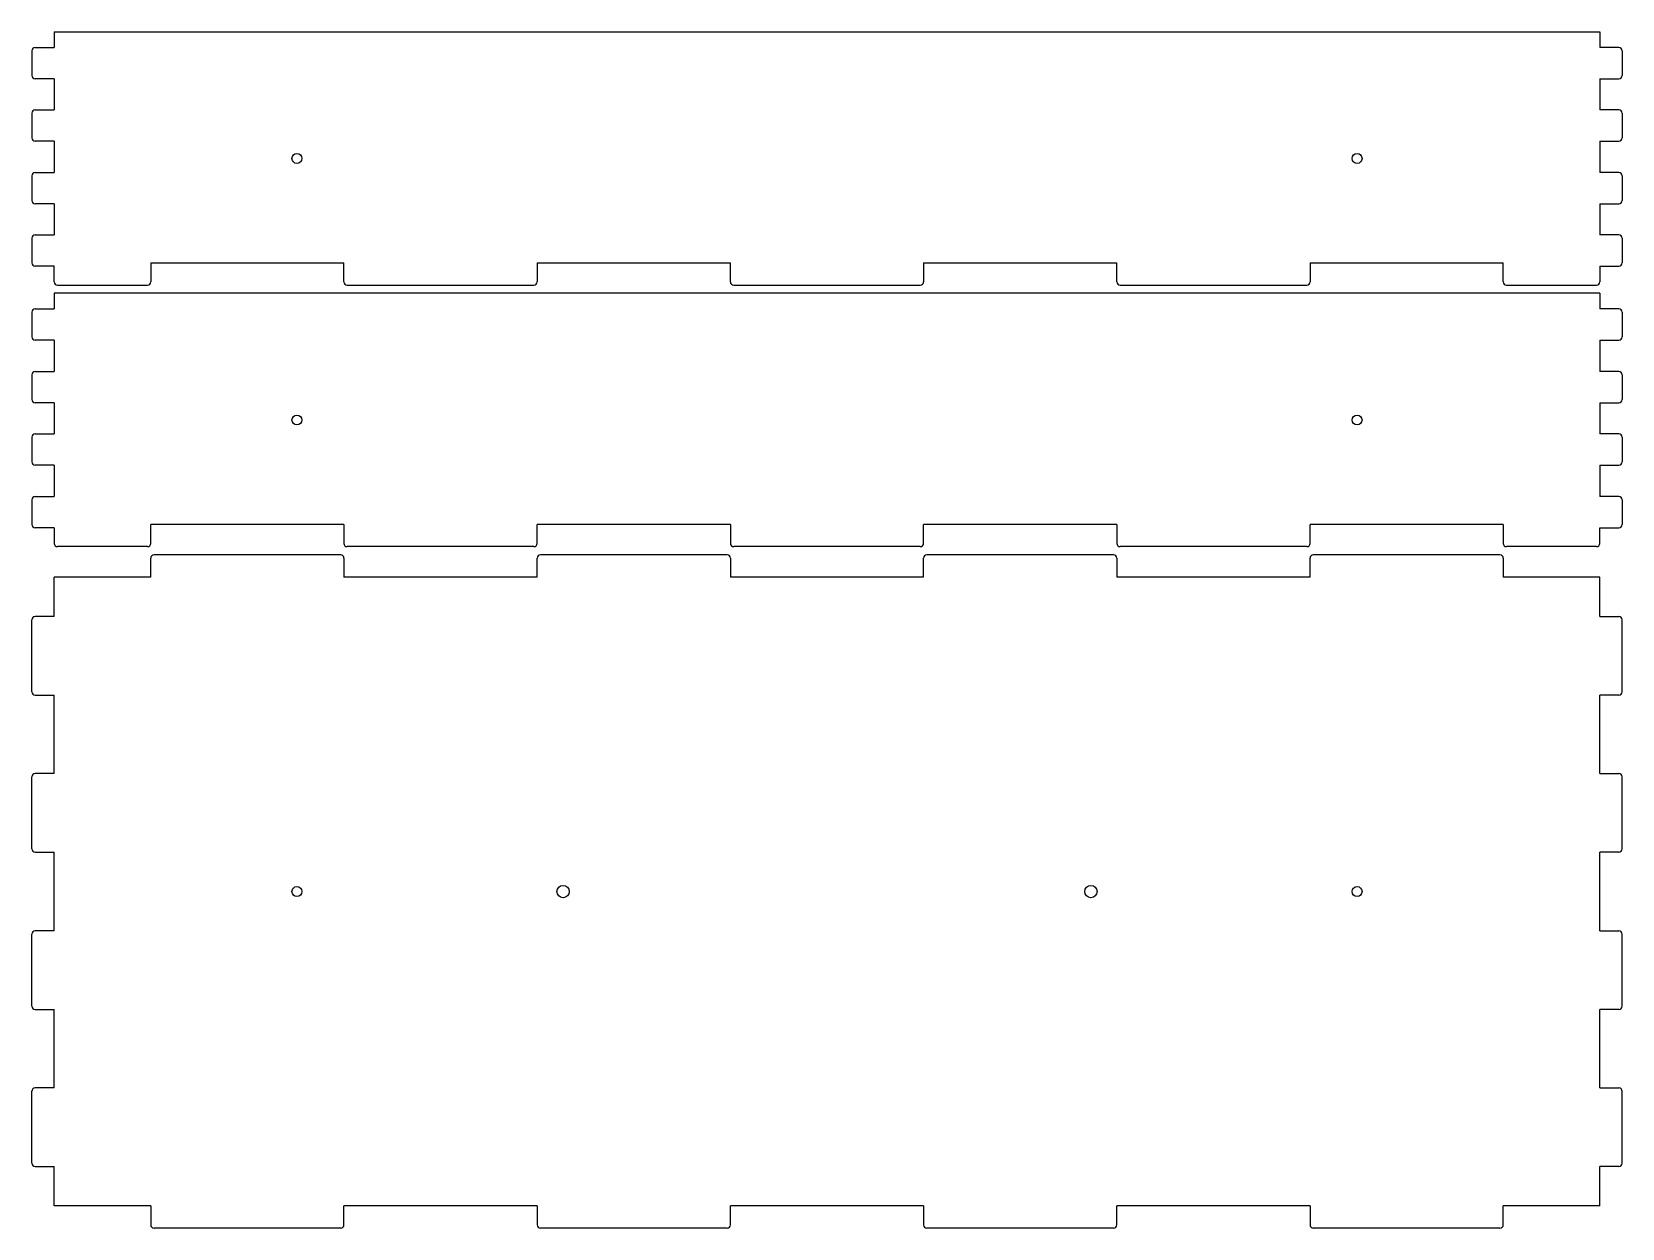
# Model space of a CAD drawing. Header units: millimetres. Extents: x 0 to 969, y 0 to 729.
import ezdxf

# ---------------------------------------------------------------- set-up
doc = ezdxf.new("R2010")
doc.units = ezdxf.units.MM
doc.layers.add('SheetCutProfiles', color=7, linetype='CONTINUOUS')

msp = doc.modelspace()

# ---------------------------------------------------------------- linework, layer by layer
at = {"layer": 'SheetCutProfiles'}
for p, q in [((13.6, 729.2), (955.6, 729.2)), ((13.6, 729.2), (13.6, 719.675)), ((955.6, 729.2), (955.6, 719.675)), ((0, 717.675), (0, 702.625)), ((2, 719.675), (13.6, 719.675)), ((967.2, 719.675), (955.6, 719.675)), ((969.2, 717.675), (969.2, 702.625)), ((13.6, 700.625), (2, 700.625)), ((13.6, 700.625), (13.6, 681.575)), ((955.6, 700.625), (955.6, 681.575)), ((955.6, 700.625), (967.2, 700.625)), ((0, 679.575), (0, 664.525)), ((2, 681.575), (13.6, 681.575)), ((967.2, 681.575), (955.6, 681.575)), ((969.2, 679.575), (969.2, 664.525)), ((13.6, 662.525), (2, 662.525)), ((13.6, 662.525), (13.6, 643.475)), ((955.6, 662.525), (955.6, 643.475)), ((955.6, 662.525), (967.2, 662.525)), ((0, 641.475), (0, 626.425)), ((2, 643.475), (13.6, 643.475)), ((967.2, 643.475), (955.6, 643.475)), ((969.2, 641.475), (969.2, 626.425)), ((13.6, 624.425), (2, 624.425)), ((13.6, 624.425), (13.6, 605.375)), ((955.6, 624.425), (955.6, 605.375)), ((955.6, 624.425), (967.2, 624.425)), ((0, 603.375), (0, 588.325)), ((2, 605.375), (13.6, 605.375)), ((967.2, 605.375), (955.6, 605.375)), ((969.2, 603.375), (969.2, 588.325)), ((13.6, 586.325), (2, 586.325)), ((13.6, 576.8), (13.6, 586.325)), ((72.475, 588.4), (72.475, 576.8)), ((72.475, 588.4), (190.225, 588.4)), ((190.225, 576.8), (190.225, 588.4)), ((307.975, 588.4), (307.975, 576.8)), ((307.975, 588.4), (425.725, 588.4)), ((425.725, 576.8), (425.725, 588.4)), ((543.475, 588.4), (543.475, 576.8)), ((543.475, 588.4), (661.225, 588.4)), ((661.225, 576.8), (661.225, 588.4)), ((778.975, 588.4), (778.975, 576.8)), ((778.975, 588.4), (896.725, 588.4)), ((896.725, 576.8), (896.725, 588.4)), ((955.6, 586.325), (955.6, 576.8)), ((955.6, 586.325), (967.2, 586.325)), ((15.6, 574.8), (70.475, 574.8)), ((192.225, 574.8), (305.975, 574.8)), ((427.725, 574.8), (541.475, 574.8)), ((663.225, 574.8), (776.975, 574.8)), ((898.725, 574.8), (953.6, 574.8)), ((13.6, 569.8), (13.6, 560.275)), ((955.6, 569.8), (13.6, 569.8)), ((955.6, 569.8), (955.6, 560.275)), ((0, 558.275), (0, 543.225)), ((2, 560.275), (13.6, 560.275)), ((967.2, 560.275), (955.6, 560.275)), ((969.2, 558.275), (969.2, 543.225)), ((13.6, 541.225), (2, 541.225)), ((13.6, 541.225), (13.6, 522.175)), ((955.6, 541.225), (967.2, 541.225)), ((955.6, 541.225), (955.6, 522.175)), ((0, 520.175), (0, 505.125)), ((2, 522.175), (13.6, 522.175)), ((967.2, 522.175), (955.6, 522.175)), ((969.2, 520.175), (969.2, 505.125)), ((13.6, 503.125), (2, 503.125)), ((13.6, 503.125), (13.6, 484.075)), ((955.6, 503.125), (967.2, 503.125)), ((955.6, 503.125), (955.6, 484.075)), ((0, 482.075), (0, 467.025)), ((2, 484.075), (13.6, 484.075)), ((967.2, 484.075), (955.6, 484.075)), ((969.2, 482.075), (969.2, 467.025)), ((13.6, 465.025), (2, 465.025)), ((13.6, 465.025), (13.6, 445.975)), ((955.6, 465.025), (967.2, 465.025)), ((955.6, 465.025), (955.6, 445.975)), ((2, 445.975), (13.6, 445.975)), ((967.2, 445.975), (955.6, 445.975)), ((0, 443.975), (0, 428.925)), ((969.2, 443.975), (969.2, 428.925)), ((13.6, 426.925), (2, 426.925)), ((13.6, 426.925), (13.6, 417.4)), ((190.225, 429), (72.475, 429)), ((72.475, 417.4), (72.475, 429)), ((190.225, 429), (190.225, 417.4)), ((425.725, 429), (307.975, 429)), ((307.975, 417.4), (307.975, 429)), ((425.725, 429), (425.725, 417.4)), ((661.225, 429), (543.475, 429)), ((543.475, 417.4), (543.475, 429)), ((661.225, 429), (661.225, 417.4)), ((896.725, 429), (778.975, 429)), ((778.975, 417.4), (778.975, 429)), ((896.725, 429), (896.725, 417.4)), ((955.6, 426.925), (967.2, 426.925)), ((955.6, 417.4), (955.6, 426.925)), ((70.475, 415.4), (15.6, 415.4)), ((72.475, 396.8), (72.475, 408.4)), ((188.225, 410.4), (74.475, 410.4)), ((190.225, 408.4), (190.225, 396.8)), ((305.975, 415.4), (192.225, 415.4)), ((307.975, 396.8), (307.975, 408.4)), ((423.725, 410.4), (309.975, 410.4)), ((425.725, 408.4), (425.725, 396.8)), ((541.475, 415.4), (427.725, 415.4)), ((543.475, 396.8), (543.475, 408.4)), ((659.225, 410.4), (545.475, 410.4)), ((661.225, 408.4), (661.225, 396.8)), ((776.975, 415.4), (663.225, 415.4)), ((778.975, 396.8), (778.975, 408.4)), ((894.725, 410.4), (780.975, 410.4)), ((896.725, 408.4), (896.725, 396.8)), ((953.6, 415.4), (898.725, 415.4)), ((13.6, 372.85), (13.6, 396.8)), ((72.475, 396.8), (13.6, 396.8)), ((307.975, 396.8), (190.225, 396.8)), ((543.475, 396.8), (425.725, 396.8)), ((778.975, 396.8), (661.225, 396.8)), ((955.6, 396.8), (896.725, 396.8)), ((955.6, 372.85), (955.6, 396.8)), ((0, 326.95), (0, 370.85)), ((13.6, 372.85), (2, 372.85)), ((955.6, 372.85), (967.2, 372.85)), ((969.2, 326.95), (969.2, 370.85)), ((2, 324.95), (13.6, 324.95)), ((13.6, 277.05), (13.6, 324.95)), ((967.2, 324.95), (955.6, 324.95)), ((955.6, 277.05), (955.6, 324.95)), ((0, 231.15), (0, 275.05)), ((13.6, 277.05), (2, 277.05)), ((955.6, 277.05), (967.2, 277.05)), ((969.2, 231.15), (969.2, 275.05)), ((2, 229.15), (13.6, 229.15)), ((13.6, 181.25), (13.6, 229.15)), ((967.2, 229.15), (955.6, 229.15)), ((955.6, 181.25), (955.6, 229.15)), ((0, 135.35), (0, 179.25)), ((13.6, 181.25), (2, 181.25)), ((955.6, 181.25), (967.2, 181.25)), ((969.2, 135.35), (969.2, 179.25)), ((2, 133.35), (13.6, 133.35)), ((13.6, 85.45), (13.6, 133.35)), ((967.2, 133.35), (955.6, 133.35)), ((955.6, 85.45), (955.6, 133.35)), ((0, 39.55), (0, 83.45)), ((13.6, 85.45), (2, 85.45)), ((955.6, 85.45), (967.2, 85.45)), ((969.2, 39.55), (969.2, 83.45)), ((2, 37.55), (13.6, 37.55)), ((13.6, 13.6), (13.6, 37.55)), ((967.2, 37.55), (955.6, 37.55)), ((955.6, 13.6), (955.6, 37.55)), ((72.475, 13.6), (13.6, 13.6)), ((72.475, 13.6), (72.475, 2)), ((307.975, 13.6), (190.225, 13.6)), ((190.225, 2), (190.225, 13.6)), ((307.975, 13.6), (307.975, 2)), ((543.475, 13.6), (425.725, 13.6)), ((425.725, 2), (425.725, 13.6)), ((543.475, 13.6), (543.475, 2)), ((778.975, 13.6), (661.225, 13.6)), ((661.225, 2), (661.225, 13.6)), ((778.975, 13.6), (778.975, 2)), ((955.6, 13.6), (896.725, 13.6)), ((896.725, 2), (896.725, 13.6)), ((188.225, 0), (74.475, 0)), ((423.725, 0), (309.975, 0)), ((659.225, 0), (545.475, 0)), ((894.725, 0), (780.975, 0))]:
    msp.add_line(p, q, dxfattribs=at)
for centre, radius in [((161.533, 652), 3), ((807.667, 652), 3), ((161.533, 492.6), 3), ((807.667, 492.6), 3), ((161.533, 205.2), 3), ((323.733, 205.2), 3.75), ((645.467, 205.2), 3.75), ((807.667, 205.2), 3)]:
    msp.add_circle(centre, radius, dxfattribs=at)
for centre, start, end in [((2, 717.675), 90, 180), ((967.2, 717.675), 0, 90), ((2, 702.625), 180, -90), ((967.2, 702.625), -90, 0), ((2, 679.575), 90, 180), ((967.2, 679.575), 0, 90), ((2, 664.525), 180, -90), ((967.2, 664.525), -90, 0), ((2, 641.475), 90, 180), ((967.2, 641.475), 0, 90), ((2, 626.425), 180, -90), ((967.2, 626.425), -90, 0), ((2, 603.375), 90, 180), ((967.2, 603.375), 0, 90), ((2, 588.325), 180, -90), ((967.2, 588.325), -90, 0), ((15.6, 576.8), 180, -90), ((70.475, 576.8), -90, 0), ((192.225, 576.8), 180, -90), ((305.975, 576.8), -90, 0), ((427.725, 576.8), 180, -90), ((541.475, 576.8), -90, 0), ((663.225, 576.8), 180, -90), ((776.975, 576.8), -90, 0), ((898.725, 576.8), 180, -90), ((953.6, 576.8), -90, 0), ((2, 558.275), 90, 180), ((967.2, 558.275), 0, 90), ((2, 543.225), 180, -90), ((967.2, 543.225), -90, 0), ((2, 520.175), 90, 180), ((967.2, 520.175), 0, 90), ((2, 505.125), 180, -90), ((967.2, 505.125), -90, 0), ((2, 482.075), 90, 180), ((967.2, 482.075), 0, 90), ((2, 467.025), 180, -90), ((967.2, 467.025), -90, 0), ((2, 443.975), 90, 180), ((967.2, 443.975), 0, 90), ((2, 428.925), 180, -90), ((967.2, 428.925), -90, 0), ((15.6, 417.4), 180, -90), ((70.475, 417.4), -90, 0), ((192.225, 417.4), 180, -90), ((305.975, 417.4), -90, 0), ((427.725, 417.4), 180, -90), ((541.475, 417.4), -90, 0), ((663.225, 417.4), 180, -90), ((776.975, 417.4), -90, 0), ((898.725, 417.4), 180, -90), ((953.6, 417.4), -90, 0), ((74.475, 408.4), 90, 180), ((188.225, 408.4), 0, 90), ((309.975, 408.4), 90, 180), ((423.725, 408.4), 0, 90), ((545.475, 408.4), 90, 180), ((659.225, 408.4), 0, 90), ((780.975, 408.4), 90, 180), ((894.725, 408.4), 0, 90), ((2, 370.85), 90, 180), ((967.2, 370.85), 0, 90), ((2, 326.95), 180, -90), ((967.2, 326.95), -90, 0), ((2, 275.05), 90, 180), ((967.2, 275.05), 0, 90), ((2, 231.15), 180, -90), ((967.2, 231.15), -90, 0), ((2, 179.25), 90, 180), ((967.2, 179.25), 0, 90), ((2, 135.35), 180, -90), ((967.2, 135.35), -90, 0), ((2, 83.45), 90, 180), ((967.2, 83.45), 0, 90), ((2, 39.55), 180, -90), ((967.2, 39.55), -90, 0), ((74.475, 2), 180, -90), ((188.225, 2), -90, 0), ((309.975, 2), 180, -90), ((423.725, 2), -90, 0), ((545.475, 2), 180, -90), ((659.225, 2), -90, 0), ((780.975, 2), 180, -90), ((894.725, 2), -90, 0)]:
    msp.add_arc(centre, 2, start, end, dxfattribs=at)

doc.saveas('drawing.dxf')
